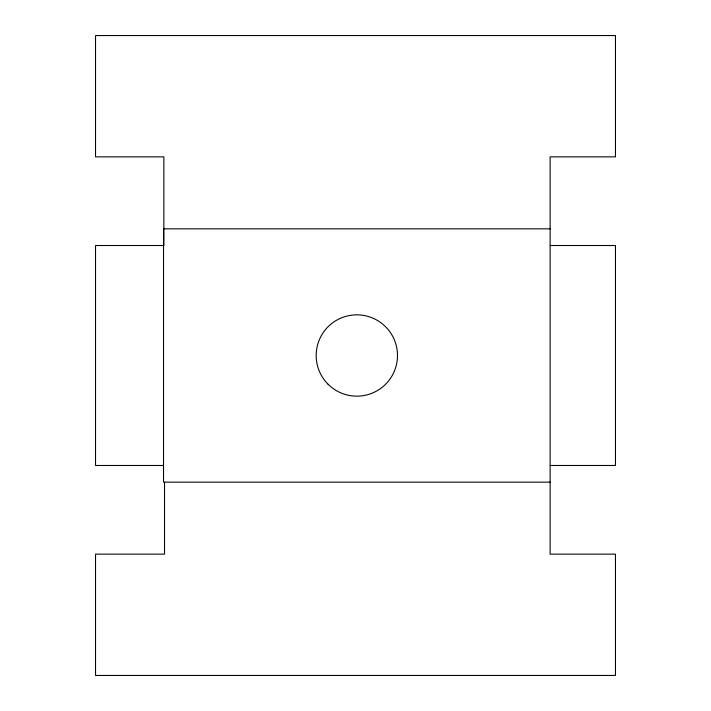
<?xml version="1.0" encoding="UTF-8"?>
<svg xmlns="http://www.w3.org/2000/svg" width="711" height="711" viewBox="0 0 711 711"><rect width="100%" height="100%" fill="white"/><g stroke="black" fill="none" stroke-linecap="round" stroke-linejoin="round"><path stroke-width="1.07" d="M550.136 228.853L163.53 228.853L163.53 482.147L550.136 482.147M550.136 245.517L615.459 245.517L615.459 465.483L550.136 465.483M163.53 465.483L95.541 465.483L95.541 245.517L163.859 245.517L163.859 156.864L95.541 156.864L95.541 35.55L615.459 35.55L615.459 156.864L550.136 156.864L550.136 554.136L615.459 554.136L615.459 675.45L95.541 675.45L95.541 554.136L164.525 554.136L164.525 482.147M328.082 384.251A40.66 40.66 0 0 0 396.107 366.023A40.66 40.66 0 0 0 346.31 316.226A40.66 40.66 0 0 0 328.082 384.251"/></g></svg>
